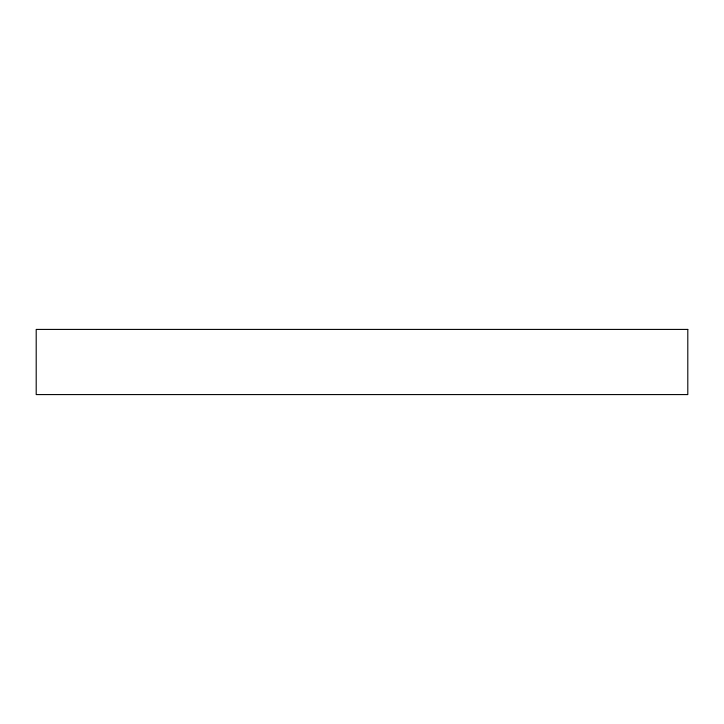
<?xml version="1.0" encoding="UTF-8"?>
<svg xmlns="http://www.w3.org/2000/svg" width="724" height="724" viewBox="0 0 724 724"><rect width="100%" height="100%" fill="white"/><g stroke="black" fill="none" stroke-linecap="round" stroke-linejoin="round"><path stroke-width="1.09" d="M687.8 329.42L36.2 329.42L36.2 394.58L687.8 394.58L687.8 329.42"/></g></svg>
